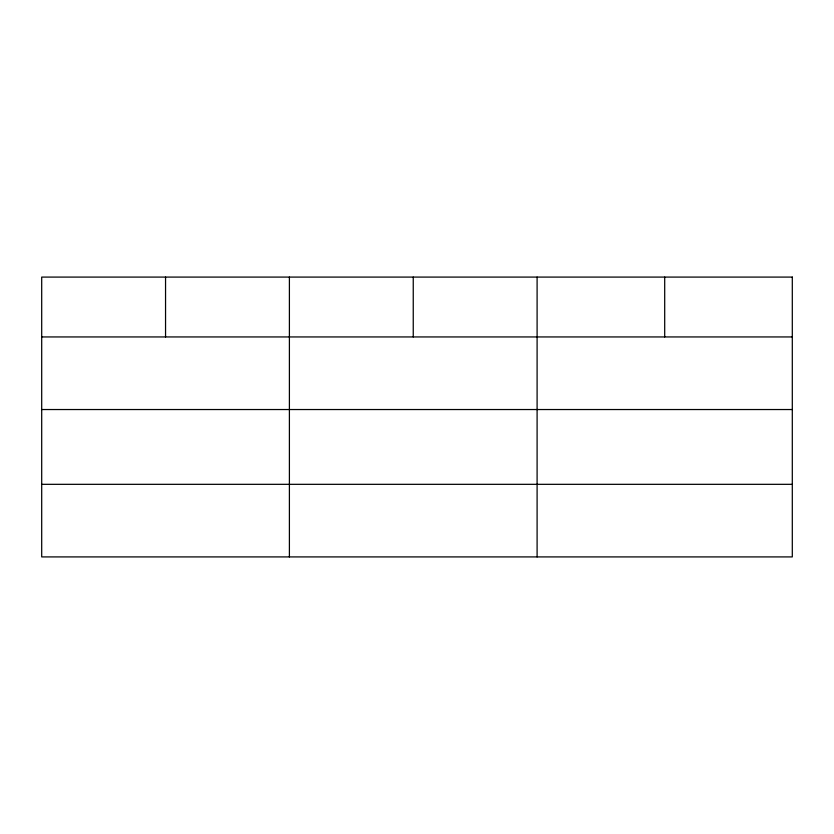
<?xml version="1.0" encoding="UTF-8"?>
<svg xmlns="http://www.w3.org/2000/svg" width="834" height="834" viewBox="0 0 834 834"><rect width="100%" height="100%" fill="white"/><g stroke="black" fill="none" stroke-linecap="round" stroke-linejoin="round"><path stroke-width="1.25" d="M41.7 336.946L792.3 336.946M41.7 409.536L792.3 409.536M41.7 484.325L792.3 484.325M664.698 277.086L664.698 336.946M537.096 277.086L537.096 556.914M413.247 277.086L413.247 336.946M289.398 277.086L289.398 556.914M165.549 277.086L165.549 336.946M792.3 277.086L41.7 277.086L41.7 556.914L792.3 556.914L792.3 277.086"/></g></svg>
